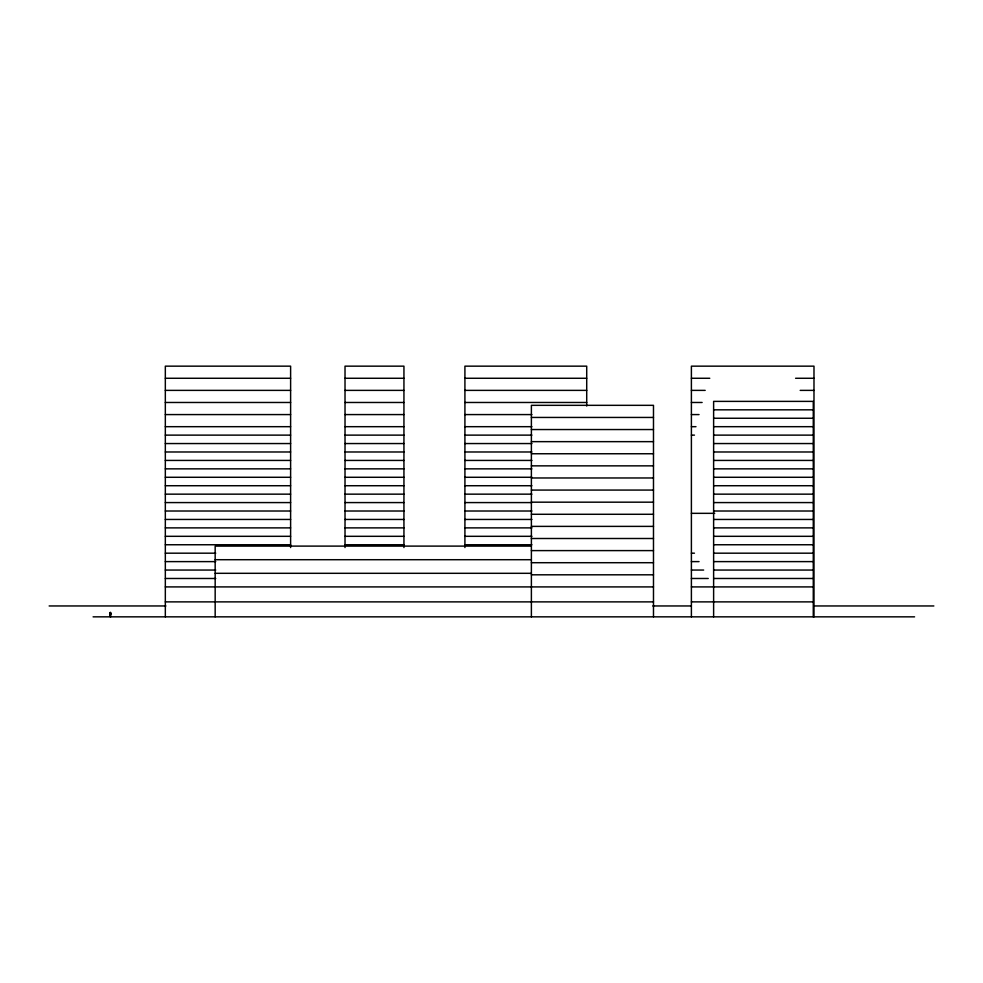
<?xml version="1.0" encoding="UTF-8"?>
<svg xmlns="http://www.w3.org/2000/svg" width="983" height="983" viewBox="0 0 983 983"><rect width="100%" height="100%" fill="white"/><g stroke="black" fill="none" stroke-linecap="round" stroke-linejoin="round"><path stroke-width="1.47" d="M691.393 616.845L691.393 366.155L813.985 366.155L813.985 616.845M110.28 616.611L110.415 614.031M110.649 616.832L110.366 615.419M110.047 615.493L110.084 612.655M110.01 613.048L110.379 612.249L111.202 613.65M110.329 615.469L110.28 616.525M109.85 613.245L109.838 614.756M109.764 614.658L109.985 613.81M110.833 613.159L110.735 613.38M110.44 616.722L110.637 615.505M111.19 613.687L110.514 614.154M110.71 614.326L110.035 614.326M165.328 378.271L290.612 378.271M345.021 378.271L403.939 378.271M464.91 378.271L586.716 378.271M691.393 378.271L709.775 378.271M795.591 378.271L813.985 378.271M165.328 390.374L290.612 390.374M345.021 390.374L403.939 390.374M464.91 390.374L586.716 390.374M691.393 390.374L705.18 390.374M800.187 390.374L813.985 390.374M165.328 402.477L290.612 402.477M345.021 402.477L403.939 402.477M464.91 402.477L586.716 402.477M691.393 402.477L702.12 402.477M713.621 409.825L813.273 409.825M165.328 414.58L290.612 414.58M345.021 414.58L403.939 414.58M464.91 414.58L531.901 414.58M691.393 414.58L699.048 414.58M531.385 417.443L653.486 417.443M713.621 418.254L813.273 418.254M165.328 426.683L290.612 426.683M345.021 426.683L403.939 426.683M464.91 426.683L531.901 426.683M691.393 426.683L695.989 426.683M713.621 426.683L813.273 426.683M531.385 429.546L653.486 429.546M165.328 435.125L290.612 435.125M345.021 435.125L403.939 435.125M464.91 435.125L531.901 435.125M691.393 435.125L694.453 435.125M713.621 435.125L813.273 435.125M531.385 441.65L653.486 441.65M165.328 443.554L290.612 443.554M345.021 443.554L403.939 443.554M464.91 443.554L531.901 443.554M713.621 443.554L813.273 443.554M165.328 451.983L290.612 451.983M345.021 451.983L403.939 451.983M464.91 451.983L531.901 451.983M713.621 451.983L813.273 451.983M531.385 453.753L653.486 453.753M165.328 460.425L290.612 460.425M345.021 460.425L403.939 460.425M464.91 460.425L531.901 460.425M713.621 460.425L813.273 460.425M531.385 465.856L653.486 465.856M165.328 468.854L290.612 468.854M345.021 468.854L403.939 468.854M464.91 468.854L531.901 468.854M713.621 468.854L813.273 468.854M165.328 477.283L290.612 477.283M345.021 477.283L403.939 477.283M464.91 477.283L531.901 477.283M713.621 477.283L813.273 477.283M531.385 477.971L653.486 477.971M165.328 485.725L290.612 485.725M345.021 485.725L403.939 485.725M464.91 485.725L531.901 485.725M713.621 485.725L813.273 485.725M531.385 490.075L653.486 490.075M165.328 494.154L290.612 494.154M345.021 494.154L403.939 494.154M464.91 494.154L531.901 494.154M713.621 494.154L813.273 494.154M531.385 502.178L653.486 502.178M165.328 502.583L290.612 502.583M345.021 502.583L403.939 502.583M464.91 502.583L531.901 502.583M713.621 502.583L813.273 502.583M165.328 511.013L290.612 511.013M345.021 511.013L403.939 511.013M464.91 511.013L531.901 511.013M713.621 511.013L813.273 511.013M691.393 513.335L714.69 513.335M531.385 514.281L653.486 514.281M165.328 519.454L290.612 519.454M345.021 519.454L403.939 519.454M464.91 519.454L531.901 519.454M713.621 519.454L813.273 519.454M531.385 526.384L653.486 526.384M165.328 527.883L290.612 527.883M345.021 527.883L403.939 527.883M464.91 527.883L531.901 527.883M713.621 527.883L813.273 527.883M165.328 536.313L290.612 536.313M345.021 536.313L403.939 536.313M464.91 536.313L531.901 536.313M713.621 536.313L813.273 536.313M531.385 538.5L653.486 538.5M165.328 544.754L290.612 544.754M345.021 544.754L403.939 544.754M464.91 544.754L531.901 544.754M713.621 544.754L813.273 544.754M531.385 546.106L215.166 546.106L215.166 616.845M531.385 550.603L653.486 550.603M165.328 553.183L215.744 553.183M691.393 553.183L694.453 553.183M713.621 553.183L813.273 553.183M215.166 559.708L531.385 559.708M165.328 561.612L215.744 561.612M691.393 561.612L699.048 561.612M713.621 561.612L813.273 561.612M531.385 562.706L653.486 562.706M165.328 570.054L215.744 570.054M691.393 570.054L703.644 570.054M713.621 570.054L813.273 570.054M215.166 573.31L531.385 573.31M531.385 574.809L653.486 574.809M165.328 578.483L215.744 578.483M691.393 578.483L708.239 578.483M713.621 578.483L813.273 578.483M165.328 586.912L653.486 586.912M691.393 586.912L813.273 586.912M165.328 601.879L653.486 601.879M691.393 601.879L813.273 601.879M49.15 605.958L165.881 605.958M652.773 605.958L691.172 605.958M814.047 605.958L933.85 605.958M93.09 616.845L914.583 616.845M813.273 616.845L813.273 401.383L713.621 401.383L713.621 616.845M653.486 616.845L653.486 405.328L531.385 405.328L531.385 616.845M586.716 406.016L586.716 366.155L464.91 366.155L464.91 547.556M403.939 547.556L403.939 366.155L345.021 366.155L345.021 547.556M290.612 547.556L290.612 366.155L165.328 366.155L165.328 616.845"/></g></svg>
